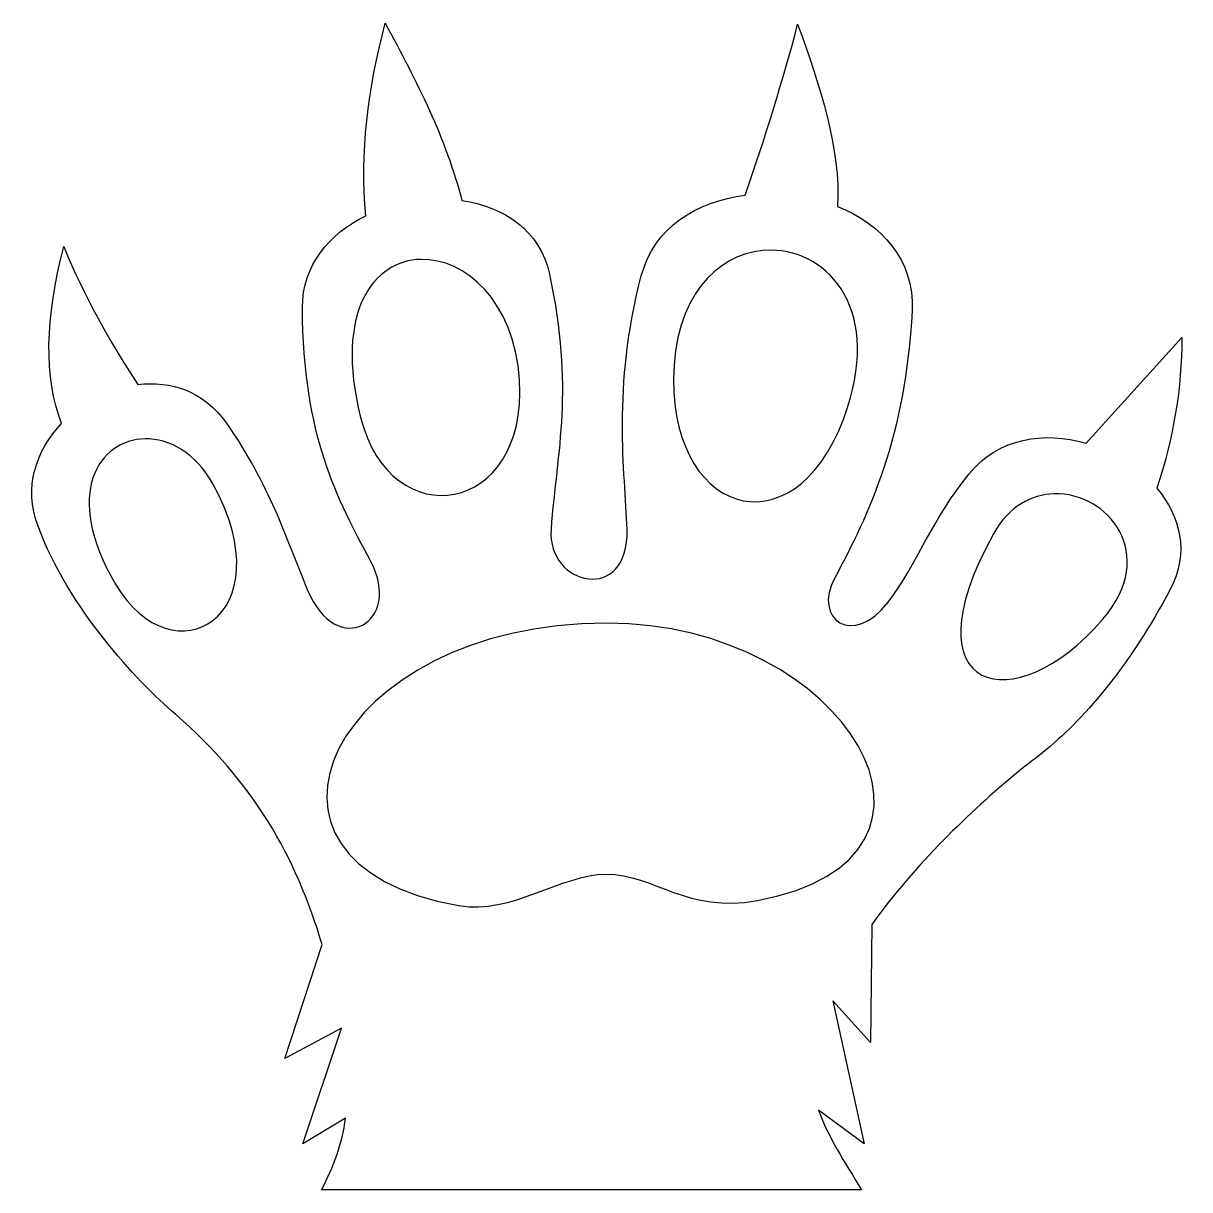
# Model space of a CAD drawing. Header units: centimetres. Extents: x -10.1 to 9.9, y -10.2 to 9.9.
import ezdxf

# ---------------------------------------------------------------- set-up
doc = ezdxf.new("R2010")
doc.units = ezdxf.units.CM
doc.header["$MEASUREMENT"] = 0
doc.layers.add('Layer 1', color=7, linetype='Continuous')

msp = doc.modelspace()

# ---------------------------------------------------------------- linework, layer by layer
at = {"layer": 'Layer 1'}
for points, knots in [([(-3.91369, 9.86857), (-4.22139, 8.73063), (-4.34393, 7.63291), (-4.24842, 6.56108), (-4.24842, 6.56108), (-4.87461, 6.25389), (-5.34082, 5.71291), (-5.3369, 4.9824), (-5.3369, 4.9824), (-5.32497, 2.76226), (-4.73373, 1.68613), (-4.16674, 0.62729), (-4.16674, 0.62729), (-3.59545, -0.43969), (-4.74992, -1.0838), (-5.25518, 0.13705), (-5.25518, 0.13705), (-5.64456, 1.07799), (-5.8888, 1.90616), (-6.64411, 2.99519), (-6.64411, 2.99519), (-7.02716, 3.54767), (-7.60153, 3.73018), (-8.16739, 3.65934), (-8.16739, 3.65934), (-8.67088, 4.42638), (-9.09104, 5.18523), (-9.44036, 6.03264), (-9.44036, 6.03264), (-9.76168, 4.79134), (-9.78403, 3.78838), (-9.47726, 2.98997), (-9.47726, 2.98997), (-9.9137, 2.53338), (-10.1355, 1.8955), (-9.88313, 1.22549), (-9.88313, 1.22549), (-9.3492, -0.19165), (-8.20569, -1.41473), (-7.51515, -2.01352), (-7.51515, -2.01352), (-6.18686, -3.16521), (-5.45229, -4.44299), (-4.99814, -5.96803), (-4.99814, -5.96803), (-4.99814, -5.96803), (-5.64262, -7.92758), (-5.64262, -7.92758), (-5.64262, -7.92758), (-5.64262, -7.92758), (-4.66753, -7.40575), (-4.66753, -7.40575), (-4.66753, -7.40575), (-4.66753, -7.40575), (-5.32902, -9.3903), (-5.32902, -9.3903), (-5.32902, -9.3903), (-5.32902, -9.3903), (-4.59504, -8.95015), (-4.59504, -8.95015), (-4.59504, -8.95015), (-4.65677, -9.40008), (-4.79989, -9.78444), (-5.0101, -10.1796), (-5.0101, -10.1796), (-5.0101, -10.1796), (4.27081, -10.1796), (4.27081, -10.1796), (4.27081, -10.1796), (3.98419, -9.69973), (3.69775, -9.27468), (3.53688, -8.81572), (3.53688, -8.81572), (3.53688, -8.81572), (4.32095, -9.39026), (4.32095, -9.39026), (4.32095, -9.39026), (4.32095, -9.39026), (3.78192, -6.93533), (3.78192, -6.93533), (3.78192, -6.93533), (3.78192, -6.93533), (4.42633, -7.64949), (4.42633, -7.64949), (4.42633, -7.64949), (4.42633, -7.64949), (4.45129, -5.61885), (4.45129, -5.61885), (4.45129, -5.61885), (5.18809, -4.59438), (6.15698, -3.66491), (6.93794, -3.02025), (6.93794, -3.02025), (7.10712, -2.88055), (7.28739, -2.75257), (7.45576, -2.61173), (7.45576, -2.61173), (8.15811, -2.02441), (8.90065, -1.14336), (9.57866, 0.13707), (9.57866, 0.13707), (9.91474, 0.77157), (9.75492, 1.39781), (9.34939, 1.87776), (9.34939, 1.87776), (9.63841, 2.75119), (9.78161, 3.59518), (9.77891, 4.46586), (9.77891, 4.46586), (9.77891, 4.46586), (8.13309, 2.65137), (8.13309, 2.65137), (8.13309, 2.65137), (7.4186, 2.85913), (6.62938, 2.74954), (6.12218, 2.12427), (6.12218, 2.12427), (5.46162, 1.30992), (5.24028, 0.58472), (4.73325, -0.08036), (4.73325, -0.08036), (4.127, -0.87552), (3.433, -0.36668), (3.80817, 0.32812), (3.80817, 0.32812), (4.40042, 1.42491), (5.03475, 2.76956), (5.14173, 4.92843), (5.14173, 4.92843), (5.18533, 5.80805), (4.61809, 6.41709), (3.85957, 6.72057), (3.85957, 6.72057), (3.9262, 7.69676), (3.54744, 8.82214), (3.17573, 9.8542), (3.17573, 9.8542), (2.94465, 8.95459), (2.6114, 7.89845), (2.27304, 6.91425), (2.27304, 6.91425), (1.44486, 6.80622), (0.70734, 6.36834), (0.48748, 5.52667), (0.48748, 5.52667), (-0.01529, 3.60187), (0.21023, 2.1593), (0.2424, 1.17156), (0.2424, 1.17156), (0.28448, -0.12072), (-1.13624, 0.18989), (-1.06354, 1.17156), (-1.06354, 1.17156), (-0.96107, 2.55383), (-0.66602, 3.57303), (-1.09116, 5.55437), (-1.09116, 5.55437), (-1.25443, 6.31508), (-1.87675, 6.71922), (-2.59605, 6.82333), (-2.59605, 6.82333), (-2.87099, 7.89503), (-3.36646, 8.86186), (-3.9138, 9.86862), (-3.9138, 9.86862), (-3.9138, 9.86862), (-3.91369, 9.86857), (-3.91369, 9.86857)], [0, 0, 0, 0, 0.02325581, 0.02325581, 0.02325581, 0.02325581, 0.04651163, 0.04651163, 0.04651163, 0.04651163, 0.06976744, 0.06976744, 0.06976744, 0.06976744, 0.09302326, 0.09302326, 0.09302326, 0.09302326, 0.11627907, 0.11627907, 0.11627907, 0.11627907, 0.13953488, 0.13953488, 0.13953488, 0.13953488, 0.1627907, 0.1627907, 0.1627907, 0.1627907, 0.18604651, 0.18604651, 0.18604651, 0.18604651, 0.20930233, 0.20930233, 0.20930233, 0.20930233, 0.23255814, 0.23255814, 0.23255814, 0.23255814, 0.25581395, 0.25581395, 0.25581395, 0.25581395, 0.27906977, 0.27906977, 0.27906977, 0.27906977, 0.30232558, 0.30232558, 0.30232558, 0.30232558, 0.3255814, 0.3255814, 0.3255814, 0.3255814, 0.34883721, 0.34883721, 0.34883721, 0.34883721, 0.37209302, 0.37209302, 0.37209302, 0.37209302, 0.39534884, 0.39534884, 0.39534884, 0.39534884, 0.41860465, 0.41860465, 0.41860465, 0.41860465, 0.44186047, 0.44186047, 0.44186047, 0.44186047, 0.46511628, 0.46511628, 0.46511628, 0.46511628, 0.48837209, 0.48837209, 0.48837209, 0.48837209, 0.51162791, 0.51162791, 0.51162791, 0.51162791, 0.53488372, 0.53488372, 0.53488372, 0.53488372, 0.55813953, 0.55813953, 0.55813953, 0.55813953, 0.58139535, 0.58139535, 0.58139535, 0.58139535, 0.60465116, 0.60465116, 0.60465116, 0.60465116, 0.62790698, 0.62790698, 0.62790698, 0.62790698, 0.65116279, 0.65116279, 0.65116279, 0.65116279, 0.6744186, 0.6744186, 0.6744186, 0.6744186, 0.69767442, 0.69767442, 0.69767442, 0.69767442, 0.72093023, 0.72093023, 0.72093023, 0.72093023, 0.74418605, 0.74418605, 0.74418605, 0.74418605, 0.76744186, 0.76744186, 0.76744186, 0.76744186, 0.79069767, 0.79069767, 0.79069767, 0.79069767, 0.81395349, 0.81395349, 0.81395349, 0.81395349, 0.8372093, 0.8372093, 0.8372093, 0.8372093, 0.86046512, 0.86046512, 0.86046512, 0.86046512, 0.88372093, 0.88372093, 0.88372093, 0.88372093, 0.90697674, 0.90697674, 0.90697674, 0.90697674, 0.93023256, 0.93023256, 0.93023256, 0.93023256, 0.95348837, 0.95348837, 0.95348837, 0.95348837, 1, 1, 1, 1]), ([(-3.30099, 5.81125), (-2.54669, 5.82896), (-1.69511, 5.10224), (-1.60634, 3.73844), (-1.60634, 3.73844), (-1.45454, 1.40731), (-3.8272, 1.04741), (-4.33798, 3.09411), (-4.33798, 3.09411), (-4.79626, 4.92998), (-4.10395, 5.79244), (-3.30094, 5.81125), (-3.30094, 5.81125), (-3.30094, 5.81125), (-3.30099, 5.81125), (-3.30099, 5.81125)], [0, 0, 0, 0, 0.2, 0.2, 0.2, 0.2, 0.4, 0.4, 0.4, 0.4, 0.6, 0.6, 0.6, 0.6, 1, 1, 1, 1]), ([(2.71722, 5.96938), (3.71323, 5.96601), (4.65927, 4.92754), (3.96775, 3.07565), (3.96775, 3.07565), (3.09125, 0.72833), (0.8878, 1.43194), (1.05158, 3.99407), (1.05158, 3.99407), (1.13811, 5.34808), (1.9425, 5.97209), (2.71721, 5.96943), (2.71721, 5.96943), (2.71721, 5.96943), (2.71722, 5.96938), (2.71722, 5.96938)], [0, 0, 0, 0, 0.2, 0.2, 0.2, 0.2, 0.4, 0.4, 0.4, 0.4, 0.6, 0.6, 0.6, 0.6, 1, 1, 1, 1]), ([(-8.04354, 2.72641), (-7.63008, 2.73341), (-7.17501, 2.49006), (-6.87996, 1.95558), (-6.87996, 1.95558), (-5.61378, -0.33802), (-7.57109, -1.43671), (-8.55087, 0.22669), (-8.55087, 0.22669), (-9.46988, 1.78665), (-8.83289, 2.71312), (-8.04359, 2.72641), (-8.04359, 2.72641), (-8.04359, 2.72641), (-8.04354, 2.72641), (-8.04354, 2.72641)], [0, 0, 0, 0, 0.2, 0.2, 0.2, 0.2, 0.4, 0.4, 0.4, 0.4, 0.6, 0.6, 0.6, 0.6, 1, 1, 1, 1]), ([(7.58496, 1.7816), (8.50296, 1.80833), (9.38941, 0.75582), (8.42174, -0.37424), (8.42174, -0.37424), (6.90622, -2.14403), (5.01824, -1.65151), (6.54257, 1.09506), (6.54257, 1.09506), (6.80426, 1.5665), (7.19731, 1.77025), (7.58496, 1.78155), (7.58496, 1.78155), (7.58496, 1.78155), (7.58496, 1.7816), (7.58496, 1.7816)], [0, 0, 0, 0, 0.2, 0.2, 0.2, 0.2, 0.4, 0.4, 0.4, 0.4, 0.6, 0.6, 0.6, 0.6, 1, 1, 1, 1]), ([(-0.10668, -0.44015), (4.01081, -0.44015), (6.43851, -4.4752), (2.4853, -5.20905), (2.4853, -5.20905), (1.26386, -5.43591), (0.72943, -4.75933), (-0.12384, -4.75574), (-0.12384, -4.75574), (-0.87536, -4.75574), (-1.74575, -5.45429), (-2.64734, -5.29739), (-2.64734, -5.29739), (-6.82007, -4.57071), (-4.81941, -0.44015), (-0.10672, -0.44015), (-0.10672, -0.44015), (-0.10672, -0.44015), (-0.10668, -0.44015), (-0.10668, -0.44015)], [0, 0, 0, 0, 0.16666667, 0.16666667, 0.16666667, 0.16666667, 0.33333333, 0.33333333, 0.33333333, 0.33333333, 0.5, 0.5, 0.5, 0.5, 0.66666667, 0.66666667, 0.66666667, 0.66666667, 1, 1, 1, 1])]:
    msp.add_open_spline(points, degree=3, knots=knots, dxfattribs=at)

doc.saveas('drawing.dxf')
